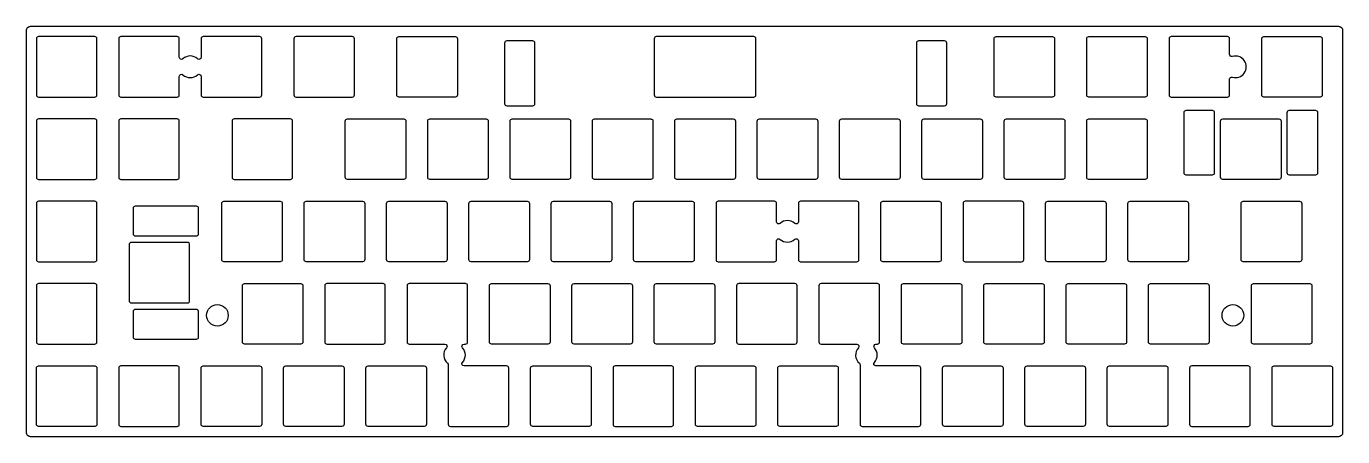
# Model space of a CAD drawing. Header units: millimetres. Extents: x -305 to 0, y 0 to 95.
import ezdxf

# ---------------------------------------------------------------- set-up
doc = ezdxf.new("R2010")
doc.units = ezdxf.units.MM
doc.layers.get('0').update_dxf_attribs({"linetype": 'CONTINUOUS'})

msp = doc.modelspace()

# ---------------------------------------------------------------- linework, layer by layer
for points in [[(-304.61, 94.09, -0.414214), (-303.61, 95.09), (-1.19, 95.09, -0.414214), (-0.19, 94.09), (-0.19, 1.16, -0.414214), (-1.19, 0.16), (-303.61, 0.16, -0.414214), (-304.61, 1.16)], [(-288.28, 79.22), (-288.28, 92.22, 0.414214), (-288.78, 92.72), (-301.78, 92.72, 0.414214), (-302.28, 92.22), (-302.28, 79.22, 0.414214), (-301.78, 78.72), (-288.78, 78.72, 0.414214)], [(-265.01, 83.88, -0.652229), (-264.18, 83.51), (-264.18, 79.22, 0.414214), (-263.68, 78.72), (-250.68, 78.72, 0.414214), (-250.18, 79.22), (-250.18, 92.22, 0.414214), (-250.68, 92.72), (-263.68, 92.72, 0.414214), (-264.18, 92.22), (-264.18, 87.94, -0.652229), (-265.01, 87.57, 0.388418), (-268.39, 87.57, -0.652229), (-269.23, 87.94), (-269.23, 92.22, 0.414214), (-269.73, 92.72), (-282.73, 92.72, 0.414214), (-283.23, 92.22), (-283.23, 79.22, 0.414214), (-282.73, 78.72), (-269.73, 78.72, 0.414214), (-269.23, 79.22), (-269.23, 83.51, -0.652229), (-268.39, 83.88, 0.388418)], [(-242.24, 78.72), (-229.24, 78.72, 0.414214), (-228.74, 79.22), (-228.74, 92.22, 0.414214), (-229.24, 92.72), (-242.24, 92.72, 0.414214), (-242.74, 92.22), (-242.74, 79.22, 0.414214)], [(-218.43, 78.72, -0.414214), (-218.93, 79.22), (-218.93, 92.22, -0.414214), (-218.43, 92.72), (-205.43, 92.72, -0.414214), (-204.93, 92.22), (-204.93, 79.22, -0.414214), (-205.43, 78.72)], [(-194, 91.23), (-194, 77.22, 0.414214), (-193.5, 76.72), (-187.5, 76.72, 0.414214), (-187, 77.22), (-187, 91.23, 0.414214), (-187.5, 91.73), (-193.5, 91.73, 0.414214)], [(-136.38, 92.72), (-158.9, 92.72, 0.414214), (-159.4, 92.22), (-159.4, 79.22, 0.414214), (-158.9, 78.72), (-136.38, 78.72, 0.414214), (-135.88, 79.22), (-135.88, 92.22, 0.414214)], [(-98.75, 91.23), (-98.75, 77.22, 0.414214), (-98.25, 76.72), (-92.25, 76.72, 0.414214), (-91.75, 77.22), (-91.75, 91.23, 0.414214), (-92.25, 91.73), (-98.25, 91.73, 0.414214)], [(-66.82, 79.22, -0.414214), (-67.32, 78.72), (-80.32, 78.72, -0.414214), (-80.82, 79.22), (-80.82, 92.22, -0.414214), (-80.32, 92.72), (-67.32, 92.72, -0.414214), (-66.82, 92.22)], [(-58.89, 78.72, -0.414214), (-59.39, 79.22), (-59.39, 92.22, -0.414214), (-58.89, 92.72), (-45.89, 92.72, -0.414214), (-45.39, 92.22), (-45.39, 79.22, -0.414214), (-45.89, 78.72)], [(-26.34, 82.84, -0.5), (-25.7, 83.32, 1.333333), (-25.7, 88.12, -0.5), (-26.34, 88.61), (-26.34, 92.22, 0.414214), (-26.84, 92.72), (-39.84, 92.72, 0.414214), (-40.34, 92.22), (-40.34, 79.22, 0.414214), (-39.84, 78.72), (-26.84, 78.72, 0.414214), (-26.34, 79.22)], [(-4.91, 79.22, -0.414214), (-5.41, 78.72), (-18.41, 78.72, -0.414214), (-18.91, 79.22), (-18.91, 92.22, -0.414214), (-18.41, 92.72), (-5.41, 92.72, -0.414214), (-4.91, 92.22)], [(-288.28, 60.17), (-288.28, 73.17, 0.414214), (-288.78, 73.67), (-301.78, 73.67, 0.414214), (-302.28, 73.17), (-302.28, 60.17, 0.414214), (-301.78, 59.67), (-288.78, 59.67, 0.414214)], [(-269.23, 60.17), (-269.23, 73.17, 0.414214), (-269.73, 73.67), (-282.73, 73.67, 0.414214), (-283.23, 73.17), (-283.23, 60.17, 0.414214), (-282.73, 59.67), (-269.73, 59.67, 0.414214)], [(-243.03, 60.17), (-243.03, 73.17, 0.414214), (-243.53, 73.67), (-256.53, 73.67, 0.414214), (-257.03, 73.17), (-257.03, 60.17, 0.414214), (-256.53, 59.67), (-243.53, 59.67, 0.414214)], [(-216.84, 60.17, -0.414214), (-217.34, 59.67), (-230.34, 59.67, -0.414214), (-230.84, 60.17), (-230.84, 73.17, -0.414214), (-230.34, 73.67), (-217.34, 73.67, -0.414214), (-216.84, 73.17)], [(-197.79, 60.17, -0.414214), (-198.29, 59.67), (-211.29, 59.67, -0.414214), (-211.79, 60.17), (-211.79, 73.17, -0.414214), (-211.29, 73.67), (-198.29, 73.67, -0.414214), (-197.79, 73.17)], [(-178.74, 60.17, -0.414214), (-179.24, 59.67), (-192.24, 59.67, -0.414214), (-192.74, 60.17), (-192.74, 73.17, -0.414214), (-192.24, 73.67), (-179.24, 73.67, -0.414214), (-178.74, 73.17)], [(-159.69, 60.17, -0.414214), (-160.19, 59.67), (-173.19, 59.67, -0.414214), (-173.69, 60.17), (-173.69, 73.17, -0.414214), (-173.19, 73.67), (-160.19, 73.67, -0.414214), (-159.69, 73.17)], [(-140.64, 60.17, -0.414214), (-141.14, 59.67), (-154.14, 59.67, -0.414214), (-154.64, 60.17), (-154.64, 73.17, -0.414214), (-154.14, 73.67), (-141.14, 73.67, -0.414214), (-140.64, 73.17)], [(-121.59, 60.17, -0.414214), (-122.09, 59.67), (-135.09, 59.67, -0.414214), (-135.59, 60.17), (-135.59, 73.17, -0.414214), (-135.09, 73.67), (-122.09, 73.67, -0.414214), (-121.59, 73.17)], [(-116.04, 59.67, -0.414214), (-116.54, 60.17), (-116.54, 73.17, -0.414214), (-116.04, 73.67), (-103.04, 73.67, -0.414214), (-102.54, 73.17), (-102.54, 60.17, -0.414214), (-103.04, 59.67)], [(-83.49, 60.17, -0.414214), (-83.99, 59.67), (-96.99, 59.67, -0.414214), (-97.49, 60.17), (-97.49, 73.17, -0.414214), (-96.99, 73.67), (-83.99, 73.67, -0.414214), (-83.49, 73.17)], [(-64.44, 60.17, -0.414214), (-64.94, 59.67), (-77.94, 59.67, -0.414214), (-78.44, 60.17), (-78.44, 73.17, -0.414214), (-77.94, 73.67), (-64.94, 73.67, -0.414214), (-64.44, 73.17)], [(-45.39, 60.17, -0.414214), (-45.89, 59.67), (-58.89, 59.67, -0.414214), (-59.39, 60.17), (-59.39, 73.17, -0.414214), (-58.89, 73.67), (-45.89, 73.67, -0.414214), (-45.39, 73.17)], [(-29.87, 61.17, -0.414214), (-30.37, 60.67), (-36.37, 60.67, -0.414214), (-36.87, 61.17), (-36.87, 75.17, -0.414214), (-36.37, 75.67), (-30.37, 75.67, -0.414214), (-29.87, 75.17)], [(-14.43, 60.17, -0.414214), (-14.93, 59.67), (-27.93, 59.67, -0.414214), (-28.43, 60.17), (-28.43, 73.17, -0.414214), (-27.93, 73.67), (-14.93, 73.67, -0.414214), (-14.43, 73.17)], [(-5.99, 61.17, -0.414214), (-6.49, 60.67), (-12.49, 60.67, -0.414214), (-12.99, 61.17), (-12.99, 75.17, -0.414214), (-12.49, 75.67), (-6.49, 75.67, -0.414214), (-5.99, 75.17)], [(-288.28, 41.12), (-288.28, 54.13, 0.414214), (-288.78, 54.62), (-301.78, 54.62, 0.414214), (-302.28, 54.13), (-302.28, 41.12, 0.414214), (-301.78, 40.62), (-288.78, 40.62, 0.414214)], [(-279.34, 46.54, -0.414214), (-279.84, 47.04), (-279.84, 53.04, -0.414214), (-279.34, 53.54), (-265.34, 53.54, -0.414214), (-264.84, 53.04), (-264.84, 47.04, -0.414214), (-265.34, 46.54)], [(-245.41, 41.12, -0.414214), (-245.91, 40.62), (-258.91, 40.62, -0.414214), (-259.41, 41.12), (-259.41, 54.13, -0.414214), (-258.91, 54.62), (-245.91, 54.62, -0.414214), (-245.41, 54.13)], [(-239.86, 40.62, -0.414214), (-240.36, 41.12), (-240.36, 54.13, -0.414214), (-239.86, 54.62), (-226.86, 54.62, -0.414214), (-226.36, 54.13), (-226.36, 41.12, -0.414214), (-226.86, 40.62)], [(-207.31, 41.12, -0.414214), (-207.81, 40.62), (-220.81, 40.62, -0.414214), (-221.31, 41.12), (-221.31, 54.13, -0.414214), (-220.81, 54.62), (-207.81, 54.62, -0.414214), (-207.31, 54.13)], [(-188.26, 41.12, -0.414214), (-188.76, 40.62), (-201.76, 40.62, -0.414214), (-202.26, 41.12), (-202.26, 54.13, -0.414214), (-201.76, 54.62), (-188.76, 54.62, -0.414214), (-188.26, 54.13)], [(-182.71, 40.62, -0.414214), (-183.21, 41.12), (-183.21, 54.13, -0.414214), (-182.71, 54.62), (-169.71, 54.62, -0.414214), (-169.21, 54.13), (-169.21, 41.12, -0.414214), (-169.71, 40.62)], [(-150.16, 41.12, -0.414214), (-150.66, 40.62), (-163.66, 40.62, -0.414214), (-164.16, 41.12), (-164.16, 54.13, -0.414214), (-163.66, 54.62), (-150.66, 54.62, -0.414214), (-150.16, 54.13)], [(-131.11, 45.44, -0.651193), (-130.28, 45.81, 0.38842), (-126.9, 45.82, -0.653267), (-126.06, 45.45), (-126.06, 41.12, 0.414214), (-125.56, 40.62), (-112.56, 40.62, 0.414214), (-112.06, 41.12), (-112.06, 54.13, 0.414214), (-112.56, 54.62), (-125.56, 54.62, 0.414214), (-126.06, 54.13), (-126.06, 49.87, -0.653267), (-126.9, 49.5, 0.38842), (-130.28, 49.51, -0.651193), (-131.11, 49.88), (-131.11, 54.13, 0.414214), (-131.61, 54.62), (-144.61, 54.62, 0.414214), (-145.11, 54.13), (-145.11, 41.12, 0.414214), (-144.61, 40.62), (-131.61, 40.62, 0.414214), (-131.11, 41.12)], [(-93.01, 41.12, -0.414214), (-93.51, 40.62), (-106.51, 40.62, -0.414214), (-107.01, 41.12), (-107.01, 54.13, -0.414214), (-106.51, 54.62), (-93.51, 54.62, -0.414214), (-93.01, 54.13)], [(-73.96, 41.12), (-73.96, 54.13, 0.414214), (-74.46, 54.62), (-87.46, 54.62, 0.414214), (-87.96, 54.13), (-87.96, 41.12, 0.414214), (-87.46, 40.62), (-74.46, 40.62, 0.414214)], [(-54.91, 41.12, -0.414214), (-55.41, 40.62), (-68.41, 40.62, -0.414214), (-68.91, 41.12), (-68.91, 54.13, -0.414214), (-68.41, 54.62), (-55.41, 54.62, -0.414214), (-54.91, 54.13)], [(-35.86, 41.12, -0.414214), (-36.36, 40.62), (-49.36, 40.62, -0.414214), (-49.86, 41.12), (-49.86, 54.13, -0.414214), (-49.36, 54.62), (-36.36, 54.62, -0.414214), (-35.86, 54.13)], [(-9.67, 41.12, -0.414214), (-10.17, 40.62), (-23.17, 40.62, -0.414214), (-23.67, 41.12), (-23.67, 54.13, -0.414214), (-23.17, 54.62), (-10.17, 54.62, -0.414214), (-9.67, 54.13)], [(-280.34, 31.1), (-267.34, 31.1, 0.414214), (-266.84, 31.6), (-266.84, 44.6, 0.414214), (-267.34, 45.1), (-280.34, 45.1, 0.414214), (-280.84, 44.6), (-280.84, 31.6, 0.414214)], [(-288.28, 22.07), (-288.28, 35.08, 0.414214), (-288.78, 35.58), (-301.78, 35.58, 0.414214), (-302.28, 35.08), (-302.28, 22.07, 0.414214), (-301.78, 21.57), (-288.78, 21.57, 0.414214)], [(-240.65, 22.07, -0.414214), (-241.15, 21.57), (-254.15, 21.57, -0.414214), (-254.65, 22.07), (-254.65, 35.08, -0.414214), (-254.15, 35.58), (-241.15, 35.58, -0.414214), (-240.65, 35.08)], [(-221.6, 22.07), (-221.6, 35.08, 0.414214), (-222.1, 35.58), (-235.1, 35.58, 0.414214), (-235.6, 35.08), (-235.6, 22.07, 0.414214), (-235.1, 21.57), (-222.1, 21.57, 0.414214)], [(-207.2, 17.14, -0.220672), (-207.03, 16.76), (-207.03, 3.02, 0.414214), (-206.53, 2.52), (-193.53, 2.52, 0.414214), (-193.03, 3.02), (-193.03, 16.02, 0.414214), (-193.53, 16.52), (-203.37, 16.52, -0.652231), (-203.74, 17.36, 0.388419), (-203.74, 20.74, -0.65222), (-203.37, 21.57), (-203.05, 21.57, 0.414214), (-202.55, 22.07), (-202.55, 35.08, 0.414214), (-203.05, 35.58), (-216.05, 35.58, 0.414214), (-216.55, 35.08), (-216.55, 22.07, 0.414214), (-216.05, 21.57), (-207.8, 21.57, -0.652229), (-207.43, 20.74, 0.425664)], [(-183.5, 22.07, -0.414214), (-184, 21.57), (-197, 21.57, -0.414214), (-197.5, 22.07), (-197.5, 35.08, -0.414214), (-197, 35.58), (-184, 35.58, -0.414214), (-183.5, 35.08)], [(-164.45, 22.07, -0.414214), (-164.95, 21.57), (-177.95, 21.57, -0.414214), (-178.45, 22.07), (-178.45, 35.08, -0.414214), (-177.95, 35.58), (-164.95, 35.58, -0.414214), (-164.45, 35.08)], [(-158.9, 21.57, -0.414214), (-159.4, 22.07), (-159.4, 35.08, -0.414214), (-158.9, 35.58), (-145.9, 35.58, -0.414214), (-145.4, 35.08), (-145.4, 22.07, -0.414214), (-145.9, 21.57)], [(-126.35, 22.07), (-126.35, 35.08, 0.414214), (-126.85, 35.58), (-139.85, 35.58, 0.414214), (-140.35, 35.08), (-140.35, 22.07, 0.414214), (-139.85, 21.57), (-126.85, 21.57, 0.414214)], [(-111.95, 17.14, -0.220672), (-111.78, 16.76), (-111.78, 3.02, 0.414214), (-111.28, 2.52), (-98.28, 2.52, 0.414214), (-97.78, 3.02), (-97.78, 16.02, 0.414214), (-98.28, 16.52), (-108.12, 16.52, -0.652228), (-108.49, 17.36, 0.388418), (-108.49, 20.74, -0.652229), (-108.12, 21.57), (-107.8, 21.57, 0.414214), (-107.3, 22.07), (-107.3, 35.08, 0.414214), (-107.8, 35.58), (-120.8, 35.58, 0.414214), (-121.3, 35.08), (-121.3, 22.07, 0.414214), (-120.8, 21.57), (-112.55, 21.57, -0.652229), (-112.18, 20.74, 0.425664)], [(-88.25, 22.07, -0.414214), (-88.75, 21.57), (-101.75, 21.57, -0.414214), (-102.25, 22.07), (-102.25, 35.08, -0.414214), (-101.75, 35.58), (-88.75, 35.58, -0.414214), (-88.25, 35.08)], [(-69.2, 22.07, -0.414214), (-69.7, 21.57), (-82.7, 21.57, -0.414214), (-83.2, 22.07), (-83.2, 35.08, -0.414214), (-82.7, 35.58), (-69.7, 35.58, -0.414214), (-69.2, 35.08)], [(-50.15, 22.07, -0.414214), (-50.65, 21.57), (-63.65, 21.57, -0.414214), (-64.15, 22.07), (-64.15, 35.08, -0.414214), (-63.65, 35.58), (-50.65, 35.58, -0.414214), (-50.15, 35.08)], [(-31.1, 22.07, -0.414214), (-31.6, 21.57), (-44.6, 21.57, -0.414214), (-45.1, 22.07), (-45.1, 35.08, -0.414214), (-44.6, 35.58), (-31.6, 35.58, -0.414214), (-31.1, 35.08)], [(-7.29, 22.07, -0.414214), (-7.79, 21.57), (-20.79, 21.57, -0.414214), (-21.29, 22.07), (-21.29, 35.08, -0.414214), (-20.79, 35.58), (-7.79, 35.58, -0.414214), (-7.29, 35.08)], [(-279.34, 22.66, -0.414214), (-279.84, 23.16), (-279.84, 29.16, -0.414214), (-279.34, 29.66), (-265.34, 29.66, -0.414214), (-264.84, 29.16), (-264.84, 23.16, -0.414214), (-265.34, 22.66)], [(-288.78, 16.52, -0.414214), (-288.28, 16.02), (-288.28, 3.02, -0.414214), (-288.78, 2.52), (-301.78, 2.52, -0.414214), (-302.28, 3.02), (-302.28, 16.02, -0.414214), (-301.78, 16.52)], [(-269.23, 3.02), (-269.23, 16.02, 0.414214), (-269.73, 16.52), (-282.73, 16.52, 0.414214), (-283.23, 16.02), (-283.23, 3.02, 0.414214), (-282.73, 2.52), (-269.73, 2.52, 0.414214)], [(-250.18, 3.02, -0.414214), (-250.68, 2.52), (-263.68, 2.52, -0.414214), (-264.18, 3.02), (-264.18, 16.02, -0.414214), (-263.68, 16.52), (-250.68, 16.52, -0.414214), (-250.18, 16.02)], [(-231.12, 3.02, -0.414214), (-231.62, 2.52), (-244.63, 2.52, -0.414214), (-245.13, 3.02), (-245.13, 16.02, -0.414214), (-244.63, 16.52), (-231.62, 16.52, -0.414214), (-231.12, 16.02)], [(-212.07, 3.02, -0.414214), (-212.57, 2.52), (-225.58, 2.52, -0.414214), (-226.08, 3.02), (-226.08, 16.02, -0.414214), (-225.58, 16.52), (-212.57, 16.52, -0.414214), (-212.07, 16.02)], [(-173.98, 3.02, -0.414214), (-174.48, 2.52), (-187.47, 2.52, -0.414214), (-187.98, 3.02), (-187.98, 16.02, -0.414214), (-187.47, 16.52), (-174.48, 16.52, -0.414214), (-173.98, 16.02)], [(-154.93, 3.02), (-154.93, 16.02, 0.414214), (-155.43, 16.52), (-168.43, 16.52, 0.414214), (-168.93, 16.02), (-168.93, 3.02, 0.414214), (-168.43, 2.52), (-155.43, 2.52, 0.414214)], [(-135.88, 3.02, -0.414214), (-136.38, 2.52), (-149.38, 2.52, -0.414214), (-149.88, 3.02), (-149.88, 16.02, -0.414214), (-149.38, 16.52), (-136.38, 16.52, -0.414214), (-135.88, 16.02)], [(-116.83, 3.02, -0.414214), (-117.33, 2.52), (-130.32, 2.52, -0.414214), (-130.82, 3.02), (-130.82, 16.02, -0.414214), (-130.32, 16.52), (-117.33, 16.52, -0.414214), (-116.83, 16.02)], [(-92.22, 2.52, -0.414214), (-92.73, 3.02), (-92.73, 16.02, -0.414214), (-92.22, 16.52), (-79.22, 16.52, -0.414214), (-78.72, 16.02), (-78.72, 3.02, -0.414214), (-79.22, 2.52)], [(-59.68, 3.02, -0.414214), (-60.17, 2.52), (-73.17, 2.52, -0.414214), (-73.67, 3.02), (-73.67, 16.02, -0.414214), (-73.17, 16.52), (-60.17, 16.52, -0.414214), (-59.68, 16.02)], [(-40.62, 3.02, -0.414214), (-41.12, 2.52), (-54.13, 2.52, -0.414214), (-54.62, 3.02), (-54.62, 16.02, -0.414214), (-54.13, 16.52), (-41.12, 16.52, -0.414214), (-40.62, 16.02)], [(-21.58, 3.02), (-21.58, 16.02, 0.414214), (-22.07, 16.52), (-35.08, 16.52, 0.414214), (-35.58, 16.02), (-35.58, 3.02, 0.414214), (-35.08, 2.52), (-22.07, 2.52, 0.414214)], [(-2.52, 3.02, -0.414214), (-3.02, 2.52), (-16.02, 2.52, -0.414214), (-16.53, 3.02), (-16.53, 16.02, -0.414214), (-16.02, 16.52), (-3.02, 16.52, -0.414214), (-2.52, 16.02)]]:
    msp.add_lwpolyline(points, format="xyb", close=True)
for centre in [(-260.43, 28.23), (-25.58, 28.23)]:
    msp.add_circle(centre, 2.5)

doc.saveas('drawing.dxf')
